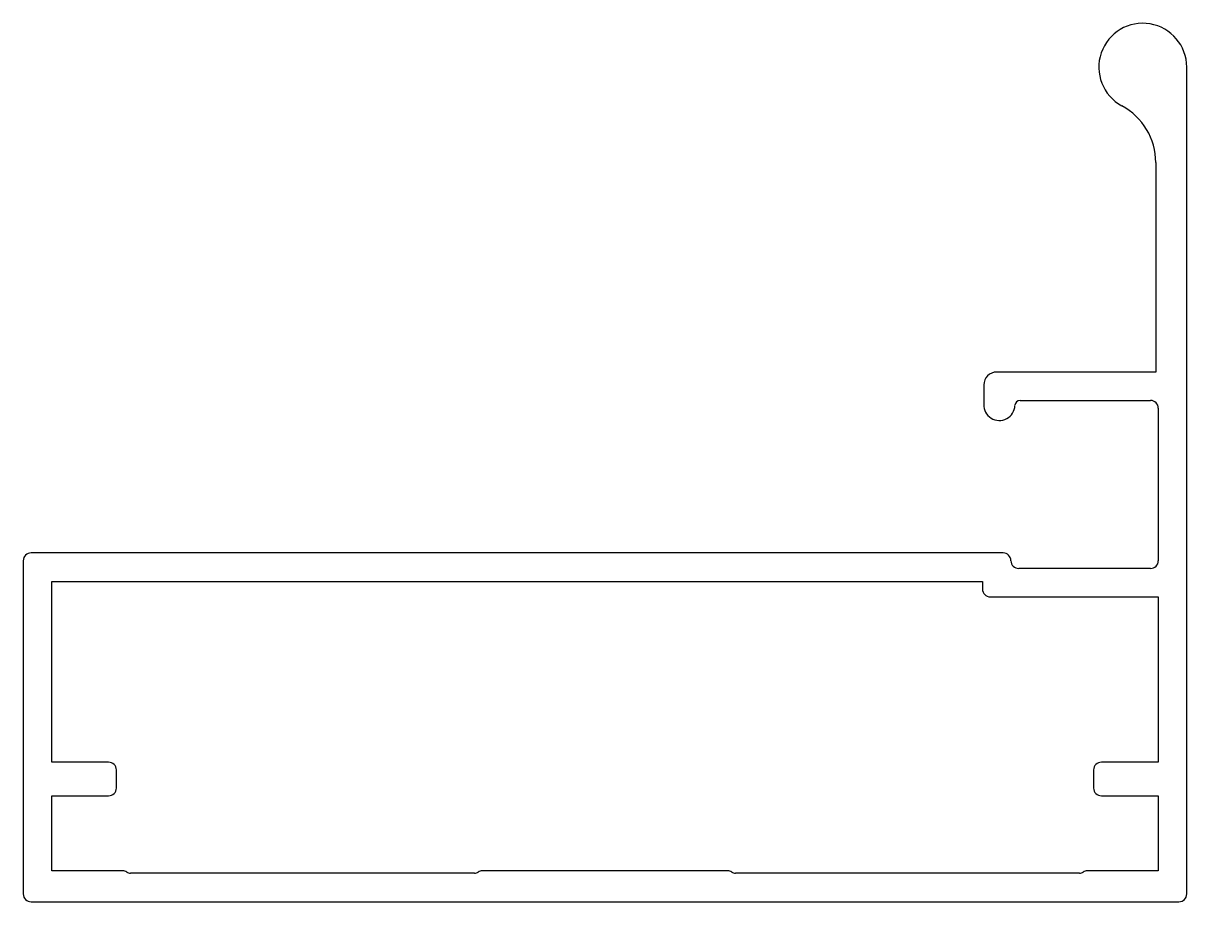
# Model space of a CAD drawing. Extents: x 1862.7 to 1907.7, y 1645.1 to 1679.1.
import ezdxf

# ---------------------------------------------------------------- set-up
doc = ezdxf.new("R2010")
doc.units = 0
doc.layers.get('0').update_dxf_attribs({"linetype": 'CONTINUOUS'})

msp = doc.modelspace()

# ---------------------------------------------------------------- linework, layer by layer
for p, q in [((1907.668, 1645.371), (1907.668, 1677.371)), ((1906.468, 1673.678), (1906.468, 1665.571)), ((1906.468, 1665.571), (1900.318, 1665.571)), ((1899.818, 1665.071), (1899.818, 1664.321)), ((1901.22, 1664.471), (1906.268, 1664.471)), ((1906.568, 1664.171), (1906.568, 1658.271)), ((1862.668, 1658.271), (1862.668, 1645.371)), ((1900.568, 1658.571), (1862.968, 1658.571)), ((1906.268, 1657.971), (1901.168, 1657.971)), ((1863.768, 1650.471), (1863.768, 1657.47)), ((1863.768, 1657.47), (1899.768, 1657.47)), ((1899.768, 1657.47), (1899.768, 1657.171)), ((1900.068, 1656.871), (1906.568, 1656.871)), ((1906.568, 1656.871), (1906.568, 1650.471)), ((1865.968, 1650.471), (1863.768, 1650.471)), ((1866.268, 1649.471), (1866.268, 1650.171)), ((1904.068, 1650.171), (1904.068, 1649.471)), ((1906.568, 1650.471), (1904.368, 1650.471)), ((1863.768, 1646.271), (1863.768, 1649.171)), ((1863.768, 1649.171), (1865.968, 1649.171)), ((1904.368, 1649.171), (1906.568, 1649.171)), ((1906.568, 1649.171), (1906.568, 1646.271)), ((1866.518, 1646.271), (1863.768, 1646.271)), ((1880.118, 1646.171), (1866.818, 1646.171)), ((1889.918, 1646.271), (1880.418, 1646.271)), ((1903.518, 1646.171), (1890.218, 1646.171)), ((1906.568, 1646.271), (1903.818, 1646.271)), ((1862.968, 1645.071), (1907.368, 1645.071))]:
    msp.add_line(p, q)
for centre, radius, start, end in [((1905.968, 1677.371), 1.7, 0, 241.5631), ((1903.968, 1673.678), 2.5, 0, 61.5631), ((1900.318, 1665.071), 0.5, 90, 180), ((1900.419, 1664.3), 0.602, 178.0272, 358.3961), ((1901.22, 1664.271), 0.2, 90, 176.4365), ((1906.268, 1664.171), 0.3, 0, 90), ((1862.968, 1658.271), 0.3, 90, 180), ((1900.568, 1658.271), 0.3, 0, 90), ((1901.168, 1658.271), 0.3, 180, 270), ((1906.268, 1658.271), 0.3, 270, 360), ((1900.068, 1657.171), 0.3, 180, 270), ((1865.968, 1650.171), 0.3, 0, 90), ((1904.368, 1650.171), 0.3, 90, 180), ((1865.968, 1649.471), 0.3, 270, 0), ((1904.368, 1649.471), 0.3, 180, 270), ((1866.518, 1646.021), 0.25, 53.1301, 90), ((1866.818, 1646.421), 0.25, 233.1301, 270), ((1880.118, 1646.421), 0.25, 270, 306.8699), ((1880.418, 1646.021), 0.25, 90, 126.8699), ((1889.918, 1646.021), 0.25, 53.1301, 90), ((1890.218, 1646.421), 0.25, 233.1301, 270), ((1903.518, 1646.421), 0.25, 270, 306.8699), ((1903.818, 1646.021), 0.25, 90, 126.8699), ((1862.968, 1645.371), 0.3, 180, 270), ((1907.368, 1645.371), 0.3, 270, 0)]:
    msp.add_arc(centre, radius, start, end)

doc.saveas('drawing.dxf')
